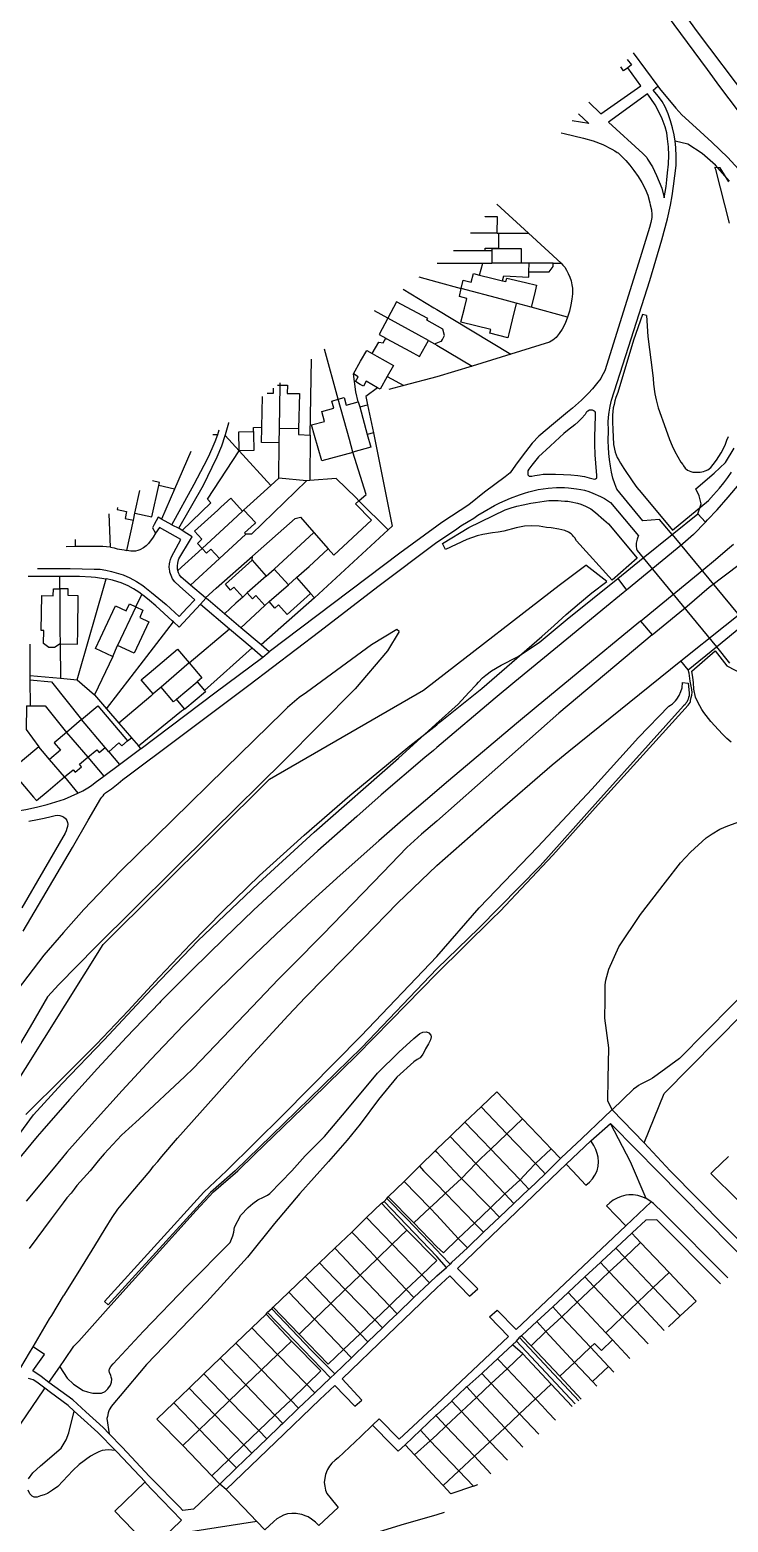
# Model space of a CAD drawing. Header units: millimetres. Extents: x 111502 to 977541, y 8702 to 1044108.
# Drawn here: x 972627.9 to 972782.9, y 471880.6 to 472211.9 of the extents above; entities that cross this region are included whole.
import ezdxf

# ---------------------------------------------------------------- set-up
doc = ezdxf.new("R2010")
doc.units = ezdxf.units.MM
doc.header["$LTSCALE"] = 0.25
doc.layers.add('X HVSS Site Background', color=8, linetype='Continuous')

# ---------------------------------------------------------------- blocks, each defined once
blk = doc.blocks.new('OS MAP')
at = {"layer": 'X HVSS Site Background'}
for points in [[(486569.05, 236738.05), (486557.85, 236752.9), (486553.42, 236759.02)], [(486551.15, 236756.51), (486560.05, 236744.55), (486562.75, 236740.75), (486566.9, 236735.3)], [(486542.3, 236746.72), (486543.19, 236745.53)], [(486543.63, 236748.19), (486549.05, 236740.8)], [(486533.75, 236737.25), (486536.45, 236734.7), (486545.3, 236740.9), (486542.39, 236744.92)], [(486542.39, 236744.92), (486541.48, 236744.24), (486540.84, 236745.1)], [(486543.19, 236745.53), (486542.39, 236744.92)], [(486552.95, 236728.6), (486552.7, 236730.05), (486552.35, 236731.6), (486551.85, 236733.1), (486551.35, 236734.7), (486550.7, 236736.25), (486550, 236737.4), (486549.2, 236738.5), (486548.05, 236739.95), (486549.05, 236740.8)], [(486549.05, 236740.8), (486549.45, 236740.3), (486553.03, 236735.95), (486554.37, 236734.45), (486556.76, 236732.32), (486561.02, 236728.37), (486564.62, 236725.01), (486566.94, 236722.41), (486569.01, 236719.67), (486571.38, 236714.58), (486573.04, 236710.62), (486573.85, 236707.25), (486575.21, 236702.14), (486575.74, 236696.66), (486576.17, 236683.64)], [(486546.8, 236739.15), (486538.1, 236732.85), (486545.75, 236725.9), (486546.35, 236725.3), (486546.6, 236725), (486546.8, 236724.65), (486547.85, 236722.9), (486548.8, 236721), (486549.4, 236719.6), (486549.95, 236718.15), (486550.45, 236716.05), (486550.95, 236718.55), (486551.1, 236720), (486551.25, 236721.55), (486551.45, 236723.5), (486551.5, 236725.5), (486551.45, 236727.35), (486551.25, 236729.15), (486551.05, 236730.5), (486550.7, 236731.8), (486550.05, 236733.55), (486549.25, 236735.25), (486548.45, 236736.7), (486547.5, 236738.1), (486546.8, 236739.15)], [(486531.43, 236734.69), (486533.75, 236732.5), (486530.05, 236733.16)], [(486527.59, 236730.44), (486528.25, 236730.3), (486530.4, 236729.8), (486532.6, 236729.3), (486534.75, 236728.65), (486536.85, 236727.85), (486538.85, 236726.85), (486539.5, 236726.5), (486540.05, 236726.1), (486540.25, 236726), (486541.1, 236725.2), (486541.95, 236724.3), (486542.85, 236723.25), (486543.75, 236722.1), (486544.7, 236720.8), (486545.55, 236719.45), (486546.25, 236718.05), (486546.85, 236716.6), (486547.3, 236714.95), (486547.4, 236714.5), (486547.65, 236713.4), (486547.7, 236712.3), (486547.7, 236711.65), (486547.55, 236710.55), (486547.25, 236709.45), (486545.15, 236702.7), (486537.3, 236677.65), (486536.6, 236676.25), (486536.4, 236675.95), (486535.45, 236674.7), (486534.6, 236673.65), (486533.7, 236672.65), (486532.1, 236671.1), (486530.1, 236669.3), (486529.05, 236668.45), (486525.9, 236665.85), (486522.65, 236663.1), (486521.2, 236661.55), (486518.95, 236658.7), (486517.45, 236656.65), (486516.3, 236655), (486515.2, 236654.1), (486510.6, 236650.65), (486507.1, 236647.9), (486501.35, 236644.1), (486500.85, 236643.7), (486500.3, 236643.35), (486500, 236643.15), (486491.8, 236637.1), (486469.75, 236620.45), (486462.85, 236615.2)], [(486552.25, 236641.25), (486550.25, 236643.65), (486549.45, 236644.6), (486545.75, 236644.3), (486539.95, 236651.35), (486539.5, 236652.5), (486539.1, 236653.8), (486538.8, 236655.1), (486538.55, 236656.45), (486538.35, 236657.95), (486538.2, 236659.3), (486538.1, 236660.65), (486538.05, 236662), (486538.1, 236664.45), (486538.05, 236666.2), (486538.15, 236667.35), (486538.25, 236668.45), (486538.5, 236669.8), (486538.8, 236671.1), (486542.55, 236682.9), (486547.3, 236697.7), (486549.95, 236706.7), (486551.2, 236711.4), (486551.9, 236714.4), (486552.25, 236716.5), (486552.55, 236718.65), (486552.85, 236720.9), (486553.1, 236723.2), (486553.15, 236725.2), (486553.05, 236727.2), (486552.95, 236728.6)], [(486557.95, 236645.9), (486558.65, 236648.06), (486558.44, 236648.95), (486558.22, 236649.85), (486557.47, 236651.42), (486561.59, 236654.9), (486564.06, 236657.29), (486566.02, 236660.46)], [(486564.99, 236719.72), (486561.87, 236723.31), (486558.93, 236725.9), (486555.71, 236727.93), (486552.95, 236728.6)], [(486546.55, 236689.9), (486545.65, 236690.1), (486543.65, 236684.45), (486540.2, 236672.8), (486539.75, 236671.7), (486539.55, 236670.95), (486539.35, 236670.15), (486539.15, 236669.4), (486539.05, 236668.6), (486539, 236667.8), (486539, 236666.2), (486539.1, 236664.6), (486539.25, 236661.25), (486539.6, 236659.55), (486540.05, 236658.4), (486540.4, 236657.75), (486540.75, 236657.15), (486541.15, 236656.55), (486541.5, 236655.95), (486543.5, 236652.95), (486544.4, 236651.75), (486545.35, 236650.6), (486552.35, 236642.25), (486560.3, 236648.85), (486561.45, 236650.05), (486562.75, 236651.6), (486563.7, 236652.75), (486564.6, 236653.95), (486565.45, 236655.15)], [(486564.8, 236719.55), (486563.85, 236721.15), (486562.9, 236722.7), (486561.75, 236722.8)], [(486546.55, 236689.9), (486546.85, 236685.25), (486547.85, 236677.2), (486548, 236675.9), (486548.1, 236674.65), (486548.4, 236672.5), (486548.7, 236671.15), (486549.15, 236669.4), (486550.85, 236664.7), (486551.65, 236662.4), (486552.25, 236660.95), (486552.85, 236659.7), (486553.5, 236658.5), (486554.2, 236657.35), (486554.6, 236656.8), (486554.75, 236656.5), (486555.15, 236656), (486555.65, 236655.6), (486556, 236655.4), (486556.4, 236655.25), (486556.85, 236655.15), (486557.65, 236655.1), (486558.45, 236655.1), (486558.85, 236655.2), (486559.2, 236655.25), (486559.6, 236655.4), (486560.15, 236655.65), (486560.8, 236656.15), (486561.35, 236656.8), (486562.05, 236657.8), (486562.6, 236658.6), (486563.1, 236659.4), (486563.55, 236660.2), (486564.05, 236661.3), (486564.4, 236662.2), (486564.75, 236663.05)], [(486565, 236710.4), (486561.95, 236722.35), (486561.75, 236722.8)], [(486513.33, 236714.66), (486520.35, 236708.2)], [(486513.41, 236708.17), (486513.41, 236708.2), (486513.46, 236711.78), (486510.79, 236711.81), (486510.79, 236711.85)], [(486513.41, 236708.17), (486510.75, 236708.17), (486507.48, 236708.18)], [(486510.75, 236704.35), (486510.75, 236704.86), (486513.76, 236704.86), (486513.76, 236708.17)], [(486513.41, 236708.17), (486513.76, 236708.17)], [(486513.76, 236708.17), (486520.35, 236708.2)], [(486520.35, 236708.2), (486527.6, 236701.55)], [(486503.74, 236704.35), (486510.75, 236704.35)], [(486510.75, 236704.35), (486512.2, 236704.3)], [(486518.79, 236701.55), (486518.79, 236704.68), (486512.2, 236704.68), (486512.2, 236704.3)], [(486512.2, 236704.3), (486512.2, 236701.55)], [(486500.09, 236701.55), (486510.23, 236701.55)], [(486509.53, 236698.86), (486510.23, 236701.55)], [(486510.23, 236701.55), (486512.2, 236701.55)], [(486518.79, 236701.55), (486512.2, 236701.55)], [(486520.51, 236701.55), (486518.79, 236701.55)], [(486520.46, 236699.61), (486520.51, 236701.55)], [(486520.46, 236699.61), (486524.98, 236699.61), (486525.82, 236700.77), (486525.82, 236701.54)], [(486525.82, 236701.54), (486524.98, 236701.54), (486520.51, 236701.55)], [(486525.82, 236701.54), (486527.6, 236701.55)], [(486527.6, 236701.55), (486528, 236701.1), (486528.4, 236700.6), (486528.8, 236700), (486529.2, 236699.2), (486529.55, 236698.45), (486529.8, 236697.6), (486530, 236696.75), (486530.1, 236696), (486530.15, 236695.25), (486530.1, 236694.75), (486529.95, 236693.5), (486529.75, 236692.3), (486529.45, 236690.9), (486529.05, 236689.5)], [(486496.07, 236698.48), (486500, 236697.4), (486505.45, 236695.9)], [(486505.45, 236695.9), (486505.9, 236697.75), (486507.65, 236697.3), (486508.15, 236699.2), (486509.53, 236698.86)], [(486509.53, 236698.86), (486512.25, 236698.2), (486514.61, 236697.63)], [(486514.61, 236697.63), (486514.88, 236698.69), (486520.43, 236698.45), (486520.46, 236699.61)], [(486514.61, 236697.63), (486515.35, 236697.45), (486515.54, 236698.22), (486519.73, 236697.2), (486522.15, 236696.61), (486521.67, 236694.64), (486520.96, 236691.73)], [(486492.53, 236695.77), (486499.36, 236691.64)], [(486517.64, 236692.65), (486517.62, 236692.57), (486516.74, 236688.95), (486515.98, 236685.86), (486515.76, 236684.98), (486511.82, 236685.95), (486512.04, 236686.83), (486505.39, 236688.46), (486506.15, 236691.55), (486506.7, 236693.7), (486505.05, 236694.15), (486505.45, 236695.9)], [(486517.64, 236692.65), (486514.37, 236693.52), (486505.45, 236695.9)], [(486489.15, 236689.3), (486486.19, 236690.92)], [(486499.49, 236683.63), (486499.53, 236683.64), (486499.91, 236683.78), (486501.01, 236684.18), (486501.05, 236684.19), (486501.25, 236684.56), (486501.73, 236685.44), (486501.38, 236686.9), (486497.78, 236688.85), (486498, 236689.25), (486491.1, 236692.95), (486489.15, 236689.3)], [(486499.36, 236691.64), (486500, 236691.25), (486503.55, 236689.1), (486516.45, 236681.3)], [(486520.96, 236691.73), (486517.64, 236692.65)], [(486529.05, 236689.5), (486520.96, 236691.73)], [(486489.15, 236689.3), (486487.2, 236685.7), (486488.68, 236684.89)], [(486498.16, 236684.36), (486496.01, 236685.56), (486489.15, 236689.3)], [(486529.05, 236689.5), (486528.5, 236688.15), (486527.85, 236686.85), (486527.2, 236685.9), (486526.5, 236685), (486525.8, 236684.4), (486525.05, 236683.95), (486516.45, 236681.3)], [(486485.69, 236681.45), (486487.17, 236683.96), (486488.14, 236683.83), (486488.68, 236684.89)], [(486488.68, 236684.89), (486488.95, 236684.75), (486494.05, 236682), (486496.21, 236680.81), (486498.16, 236684.36)], [(486498.16, 236684.36), (486499.49, 236683.63)], [(486478.15, 236671.3), (486475.08, 236682.42)], [(486481.5, 236676.92), (486483.1, 236679.74), (486484.47, 236682.14), (486485.69, 236681.45)], [(486485.69, 236681.45), (486486.69, 236680.88), (486490.39, 236678.78), (486489.03, 236676.39)], [(486499.49, 236683.63), (486500, 236683.35), (486507.85, 236678.65)], [(486516.45, 236681.3), (486507.85, 236678.65)], [(486471.95, 236663.35), (486472.22, 236680.23)], [(486507.85, 236678.65), (486500, 236676.25), (486492.69, 236674.33)], [(486464.64, 236674.42), (486465.3, 236674.4)], [(486465.15, 236664.85), (486465.3, 236674.4)], [(486465.3, 236674.4), (486465.3, 236674.93)], [(486465.3, 236674.4), (486466.9, 236674.4), (486466.85, 236672.6), (486469.55, 236672.55), (486469.35, 236664.75)], [(486482.6, 236670.7), (486482.05, 236672.95), (486482.05, 236672.96), (486481.5, 236676.92)], [(486486.85, 236673.88), (486484.34, 236675.3), (486483.73, 236674.22), (486483.03, 236674.62), (486481.95, 236675.23), (486482.56, 236676.32), (486481.5, 236676.92)], [(486486.85, 236673.88), (486484.3, 236671.9), (486484.67, 236670.08)], [(486489.03, 236676.39), (486487.42, 236673.56), (486486.85, 236673.88)], [(486489.03, 236676.39), (486492.69, 236674.33)], [(486492.69, 236674.33), (486489.38, 236673.46)], [(486461.2, 236665.11), (486461.38, 236671.93)], [(486462.36, 236672.68), (486463.75, 236672.65), (486463.78, 236673.77)], [(486481.4, 236659.53), (486481.36, 236659.52), (486474.48, 236657.6), (486472.88, 236663.29), (486472.24, 236665.6), (486475.1, 236666.4), (486474.5, 236668.6), (486477.2, 236669.35), (486476.75, 236670.9), (486478.15, 236671.3)], [(486478.15, 236671.3), (486479.45, 236671.7), (486479.9, 236670), (486482.6, 236670.7)], [(486481.4, 236659.53), (486480.62, 236662.36), (486478.15, 236671.3)], [(486482.6, 236670.7), (486482.91, 236669.59)], [(486482.91, 236669.59), (486484.67, 236670.08)], [(486482.91, 236669.59), (486484.6, 236663.45)], [(486484.67, 236670.08), (486485.94, 236663.82)], [(486535, 236653.6), (486535.25, 236653.65), (486535.45, 236653.75), (486535.55, 236653.85), (486535.55, 236654.4), (486535.3, 236657.15), (486535.15, 236659), (486535.1, 236661.3), (486535.1, 236663.2), (486535.15, 236665.05), (486535.2, 236667.9), (486535.25, 236668.15), (486535.25, 236668.3), (486535.15, 236668.5), (486534.95, 236668.7), (486534.85, 236668.75), (486534.55, 236668.85), (486534.25, 236668.9), (486534.05, 236668.9), (486533.9, 236668.85), (486533.5, 236668.65), (486533.35, 236668.55), (486533.2, 236668.4), (486533.1, 236668.25), (486532.95, 236667.95), (486532.15, 236667.05), (486531.4, 236666.3), (486530.65, 236665.6), (486529.05, 236664.35), (486528.2, 236663.7), (486526.25, 236661.95), (486525.15, 236660.9), (486522.6, 236658.5), (486521.1, 236656.7), (486520.45, 236655.75), (486520.25, 236655.4), (486520.2, 236655.2), (486520.2, 236654.75), (486520.25, 236654.55), (486520.35, 236654.4), (486520.5, 236654.25), (486520.7, 236654.2), (486520.95, 236654.2), (486521.1, 236654.25), (486521.75, 236654.4), (486522.8, 236654.55), (486523.65, 236654.65), (486524.55, 236654.7), (486526.35, 236654.7), (486528.15, 236654.6), (486529.75, 236654.55), (486531.3, 236654.4), (486532.8, 236654.15), (486533.85, 236653.85), (486535, 236653.6)], [(486559.65, 236644.05), (486560.1, 236644.5), (486562.2, 236646.75), (486564.7, 236649.55), (486567.1, 236652.45), (486568.45, 236654.15), (486569.7, 236655.75), (486570.85, 236657.45), (486571.9, 236659.2), (486571.95, 236659.3), (486573.05, 236662.1), (486573.9, 236665), (486574.1, 236665.7), (486574.85, 236668.65)], [(486451.4, 236663.5), (486451.74, 236664.55)], [(486453.06, 236663.23), (486453.15, 236663.5), (486453.85, 236666.05), (486453.87, 236666.18)], [(486456.15, 236659.85), (486456.08, 236664.08), (486459.34, 236664.14)], [(486459.34, 236664.14), (486459.35, 236663.65), (486459.42, 236659.91), (486456.15, 236659.85)], [(486459.34, 236664.14), (486459.34, 236665.06), (486461.2, 236665.11)], [(486465.07, 236661.61), (486461.12, 236661.7), (486461.2, 236664.95), (486461.2, 236665.11)], [(486465.07, 236661.61), (486465.15, 236664.85)], [(486469.35, 236664.75), (486465.15, 236664.85)], [(486469.35, 236664.75), (486469.3, 236663.5), (486471.95, 236663.35)], [(486441.2, 236643.45), (486446.2, 236652.45), (486448.4, 236656.7), (486449.35, 236658.55), (486450.2, 236660.4), (486450.85, 236661.9), (486451.4, 236663.5)], [(486442.75, 236642.65), (486448.25, 236652.25), (486449.2, 236654.2), (486450.15, 236656.2), (486451.25, 236658.55), (486452.3, 236661), (486453.06, 236663.23)], [(486450.35, 236663.49), (486451.4, 236663.5)], [(486453.06, 236663.23), (486456.15, 236659.85)], [(486465, 236653.8), (486465.07, 236661.61)], [(486471.95, 236663.35), (486471.85, 236653.25)], [(486484.6, 236663.45), (486485.37, 236660.64), (486481.4, 236659.53)], [(486485.94, 236663.82), (486484.6, 236663.45)], [(486485.94, 236663.82), (486490.15, 236643.15), (486489.25, 236642.3)], [(486445.43, 236659.73), (486441.8, 236651.35)], [(486449.87, 236648.33), (486449.15, 236649.1), (486456.15, 236659.85)], [(486456.15, 236659.85), (486463.2, 236652.15)], [(486482.72, 236648.79), (486484.31, 236650.17), (486481.4, 236659.53)], [(486408.25, 236553.2), (486419.15, 236571.8), (486422.65, 236577.85), (486425.5, 236582.65), (486425.7, 236582.95), (486425.95, 236583.25), (486426.2, 236583.6), (486426.5, 236583.9), (486427.8, 236584.8), (486429.3, 236586), (486430.35, 236586.85), (486431.45, 236587.7), (486442.05, 236595.6), (486458.3, 236607.85), (486474.05, 236619.85), (486486.95, 236629.7), (486500, 236639.55), (486504.15, 236642.35), (486505.35, 236643.2), (486506.95, 236644.2), (486508.25, 236644.9), (486509.15, 236645.55), (486510.5, 236646.35), (486512.85, 236647.7), (486514, 236648.3), (486515.2, 236648.85), (486516.4, 236649.35), (486518.4, 236650.1), (486519.45, 236650.45), (486520.45, 236650.75), (486522.55, 236651.25), (486523.6, 236651.4), (486524.7, 236651.55), (486526.55, 236651.7), (486528.35, 236651.7), (486529.25, 236651.65), (486531.05, 236651.45), (486531.95, 236651.3), (486532.8, 236651.1), (486533.75, 236650.8), (486534.65, 236650.45), (486536.35, 236649.7), (486537.2, 236649.25), (486538.55, 236648.4), (486544.8, 236641), (486544.6, 236640.65), (486544.45, 236640.25), (486544.3, 236639.65), (486544.25, 236639.35), (486544.25, 236638.7), (486544.35, 236638.1), (486544.5, 236637.75), (486545.85, 236636.1)], [(486433.05, 236646.05), (486436.8, 236645.2), (486438.35, 236652.15)], [(486433.05, 236646.05), (486434.1, 236651.05)], [(486438.35, 236652.15), (486438.5, 236652.85), (486436.91, 236653.2)], [(486441.8, 236651.35), (486438.35, 236652.15)], [(486441.8, 236651.35), (486438.92, 236644.71)], [(486463.2, 236652.15), (486457.86, 236647.32), (486457.19, 236646.72)], [(486471.1, 236653.2), (486458.9, 236641.35), (486457.65, 236641.35)], [(486465, 236653.8), (486463.2, 236652.15)], [(486471.1, 236653.2), (486465, 236653.8)], [(486471.85, 236653.25), (486471.1, 236653.2)], [(486482.72, 236648.79), (486482.1, 236649.4), (486477.7, 236653.7), (486471.85, 236653.25)], [(486429.2, 236647.3), (486429.1, 236646.85), (486431.2, 236646.35), (486430.85, 236644.85), (486432.7, 236644.45)], [(486443.51, 236642.17), (486449.87, 236648.33)], [(486447.95, 236638.2), (486446.9, 236639.3), (486447.9, 236640.25), (486446.25, 236642), (486451.4, 236646.7), (486452.1, 236647.35), (486454.29, 236649.36), (486456.91, 236646.49), (486456.92, 236646.48), (486456.93, 236646.47)], [(486475.95, 236638.1), (486477.2, 236636.7), (486485.5, 236644.45), (486481.95, 236648.08), (486482.72, 236648.79)], [(486489.25, 236642.3), (486482.72, 236648.79)], [(486501.95, 236637.95), (486501.3, 236639.3), (486507.15, 236642.8), (486515.2, 236646.75), (486516.5, 236647.2), (486517.8, 236647.55), (486519.15, 236647.9), (486520.9, 236648.25), (486521.9, 236648.4), (486522.85, 236648.55), (486523.85, 236648.7), (486524.85, 236648.8), (486526.95, 236648.8), (486527.65, 236648.75), (486528.4, 236648.7), (486529.1, 236648.65), (486529.85, 236648.55), (486531.25, 236648.25), (486531.95, 236648.05), (486533.05, 236647.6), (486534.2, 236646.95), (486535.25, 236646.15), (486537.1, 236644.55), (486538.1, 236643.65), (486544.45, 236636.05), (486538.95, 236631.15)], [(486427.64, 236638.5), (486427.33, 236645.87)], [(486431.24, 236637.75), (486432.7, 236644.45)], [(486432.7, 236644.45), (486433.05, 236646.05)], [(486438.92, 236644.71), (486438.2, 236645.1), (486437.33, 236643.51), (486436.91, 236642.73), (486437.6, 236641.55)], [(486441.2, 236643.45), (486438.92, 236644.71)], [(486454.75, 236644.45), (486447.95, 236638.2)], [(486456.93, 236646.47), (486456.9, 236646.45), (486454.75, 236644.45)], [(486456.93, 236646.47), (486457.19, 236646.72)], [(486457.19, 236646.72), (486457.19, 236646.71), (486459.8, 236643.93), (486459.54, 236643.68), (486457.37, 236641.65), (486457.65, 236641.35)], [(486459.1, 236636.45), (486468.6, 236644.85), (486469.8, 236645.15), (486472.75, 236641.75)], [(486559.65, 236644.05), (486556.95, 236641.3), (486554.6, 236639.2), (486542.15, 236628.95)], [(486552.25, 236641.25), (486557.95, 236645.9)], [(486557.95, 236645.9), (486559.65, 236644.05)], [(486411.44, 236633.71), (486418.7, 236633.75), (486424, 236633.6), (486425.35, 236633.55), (486426.6, 236633.35), (486427.8, 236633.1), (486428.9, 236632.8), (486430.4, 236632.3), (486431.9, 236631.65), (486433.4, 236630.85), (486434.8, 236629.95), (486435.2, 236629.6), (486436.7, 236628.4), (486439.95, 236625.75), (486442.85, 236623.1), (486444.65, 236625), (486446.35, 236626.75), (486442.95, 236629.8), (486441.9, 236630.8), (486441.4, 236631.45), (486441.05, 236632.2), (486440.8, 236632.9), (486440.75, 236633.15), (486440.65, 236634), (486440.7, 236634.8), (486440.75, 236635.1), (486440.95, 236635.75), (486441.15, 236636.35), (486443.25, 236640.15), (486438.5, 236642.85), (486437.6, 236641.55)], [(486437.6, 236641.55), (486437.05, 236640.65), (486436.05, 236639.25), (486435.55, 236638.75), (486434.95, 236638.35), (486434.15, 236637.85), (486433.65, 236637.7), (486433.15, 236637.6), (486432.6, 236637.55), (486432.15, 236637.6), (486431.24, 236637.75)], [(486441.2, 236643.45), (486442.75, 236642.65)], [(486443.51, 236642.17), (486442.75, 236642.65)], [(486445.35, 236640.16), (486445.7, 236640.75), (486444.55, 236641.5), (486443.51, 236642.17)], [(486457.65, 236641.35), (486451.8, 236635.95)], [(486472.75, 236641.75), (486463.95, 236633.6)], [(486472.75, 236641.75), (486475.95, 236638.1)], [(486489.25, 236642.3), (486472.9, 236627.25)], [(486538.95, 236631.15), (486531.05, 236639.85), (486530.65, 236640.55), (486530.35, 236640.85), (486530.1, 236641.15), (486529.8, 236641.45), (486529.25, 236641.8), (486528.45, 236642.15), (486527.1, 236642.45), (486525.4, 236642.75), (486524.4, 236642.85), (486523.55, 236643), (486522.7, 236643.1), (486521, 236643.2), (486519.45, 236643.1), (486517.6, 236642.75), (486514.9, 236642), (486513.65, 236641.8), (486512.4, 236641.65), (486510.2, 236641.25), (486509, 236640.95), (486506.7, 236640.2), (486501.95, 236637.95)], [(486545.85, 236636.1), (486552.25, 236641.25)], [(486552.25, 236641.25), (486568.5, 236621.6)], [(486419.85, 236638.6), (486417.79, 236638.57)], [(486419.85, 236638.6), (486419.85, 236640.15)], [(486427.64, 236638.5), (486426.75, 236638.55), (486425.9, 236638.65), (486423.15, 236638.65), (486420, 236638.6), (486419.85, 236638.6)], [(486427.64, 236638.5), (486427.65, 236638.5), (486428.4, 236638.35), (486429.1, 236638.1), (486430.65, 236637.85), (486431.24, 236637.75)], [(486442.58, 236633.26), (486442.5, 236633.55), (486442.45, 236634.3), (486442.55, 236634.95), (486442.7, 236635.65), (486442.8, 236635.85), (486445.35, 236640.16)], [(486447.95, 236638.2), (486442.58, 236633.26)], [(486451.8, 236635.95), (486449.9, 236638), (486448.95, 236637.1), (486447.95, 236638.2)], [(486468.9, 236631.7), (486471.67, 236634.21), (486475.95, 236638.1)], [(486545.25, 236622.05), (486546, 236622.7), (486559.25, 236633.55), (486561.45, 236635.35), (486565, 236638.4), (486565.85, 236639.15)], [(486491.7, 236619.75), (486491.15, 236620.2), (486485.55, 236616.8), (486471.1, 236606.2), (486469.5, 236605.05), (486468.45, 236604.2), (486466.9, 236602.85), (486465.95, 236601.9), (486453.05, 236589.35), (486429.8, 236566.55), (486421.7, 236558), (486417.15, 236552.9), (486412.8, 236547.9), (486396.15, 236526.15)], [(486408.85, 236512.5), (486417.35, 236520.9), (486424.5, 236528.15), (486431.5, 236535.55), (486438.45, 236543), (486445.45, 236550.4), (486452.55, 236557.65), (486460.7, 236565.55), (486470.6, 236574.55), (486480.75, 236583.3), (486494.05, 236594.35), (486500, 236599.05), (486500.8, 236599.7), (486510, 236607.1), (486523.35, 236618.65), (486526.05, 236621.05), (486528.7, 236623.5), (486531.65, 236626.05), (486534.45, 236628.3), (486537.75, 236630.85), (486533.1, 236634.5)], [(486491.7, 236619.75), (486489.05, 236615.45), (486481.9, 236607), (486466.05, 236591.05), (486450.2, 236575.3), (486424.35, 236549.7), (486416.15, 236541.35), (486413.65, 236538.65), (486409.8, 236532), (486407.4, 236527.95)], [(486404.55, 236515.95), (486425.95, 236550.25), (486462.9, 236586.95), (486497.05, 236606.75), (486500, 236609), (486527.15, 236630), (486533.1, 236634.5)], [(486451.8, 236635.95), (486445.39, 236630.03)], [(486451.07, 236629.34), (486459.1, 236636.45)], [(486456.95, 236627.4), (486455, 236629.6), (486454.25, 236628.95), (486453.15, 236630.25), (486459.05, 236635.55)], [(486459.05, 236635.55), (486459.1, 236636.45)], [(486459.05, 236635.55), (486462.15, 236632)], [(486540.2, 236631.5), (486545.85, 236636.1)], [(486545.85, 236636.1), (486562.05, 236616.35)], [(486547.8, 236619), (486548.65, 236619.7), (486555.55, 236625.35), (486560.45, 236629.55), (486567.4, 236634.85), (486568.45, 236635.65)], [(486405.29, 236505.26), (486410.55, 236512.42), (486416.85, 236519.33), (486426.23, 236529.1), (486435.5, 236539.05), (486447.02, 236551.03), (486460.42, 236563.89), (486472.78, 236575.15), (486491.5, 236591.64), (486499.78, 236599.18), (486504.79, 236603.58), (486507.15, 236606.21), (486508.82, 236607.99), (486509.27, 236608.49), (486510.17, 236609.42), (486510.92, 236610.08), (486512.18, 236611.03), (486514.34, 236612.29), (486517.93, 236614.09), (486522.7, 236617.27), (486528.95, 236622.46), (486540.2, 236631.5)], [(486409.34, 236632), (486409.65, 236632), (486416.4, 236632)], [(486416.4, 236629.25), (486416.4, 236632)], [(486416.4, 236632), (486420.75, 236632), (486423.3, 236631.9), (486424.25, 236631.8), (486425.2, 236631.65), (486426.65, 236631.45)], [(486423.91, 236621.89), (486426.65, 236631.45)], [(486434.56, 236627.98), (486433.9, 236628.45), (486432.7, 236629.2), (486431.55, 236629.9), (486429.95, 236630.55), (486428.25, 236631.1), (486428.05, 236631.15), (486426.65, 236631.45)], [(486445.39, 236630.03), (486445.3, 236630.1), (486443.3, 236631.8), (486442.9, 236632.3), (486442.7, 236632.8), (486442.58, 236633.26)], [(486462.15, 236632), (486457.95, 236628.3)], [(486462.15, 236632), (486463.95, 236633.6)], [(486463.95, 236633.6), (486467.1, 236630.1)], [(486467.1, 236630.1), (486468.9, 236631.7)], [(486468.9, 236631.7), (486472, 236628.15)], [(486540.2, 236631.5), (486542.15, 236628.95)], [(486542.15, 236628.95), (486541.35, 236628.3), (486536.9, 236624.65), (486529.7, 236618.7), (486517.35, 236608.6), (486513, 236604.95), (486500, 236593.95), (486499.3, 236593.35), (486497.35, 236591.75), (486487.7, 236583.45), (486482.25, 236578.7), (486473.65, 236571.05), (486467.3, 236565.25), (486459.35, 236557.85), (486452.8, 236551.55), (486445.75, 236544.65), (486438.8, 236537.65), (486438.5, 236537.3), (486431.2, 236529.65), (486424.75, 236522.7), (486418.5, 236515.8), (486412.4, 236508.8), (486411.35, 236507.6), (486405.05, 236500)], [(486416.43, 236616.99), (486416.43, 236616.99), (486415.17, 236616.19), (486413.93, 236616.21), (486412.76, 236617.04), (486412.8, 236619.99), (486412.25, 236620), (486412.35, 236627.7), (486414.9, 236627.65), (486414.95, 236629.25), (486416.4, 236629.25)], [(486416.4, 236629.25), (486416.4, 236619.95), (486416.4, 236619.94), (486416.43, 236616.99)], [(486416.43, 236616.99), (486420.31, 236616.94), (486420.35, 236619.9), (486420.45, 236627.65), (486418.2, 236627.7), (486418.25, 236629.25), (486416.4, 236629.25)], [(486433.25, 236625.2), (486434.56, 236627.98)], [(486441.56, 236621.86), (486441.3, 236622.1), (486437.65, 236625.45), (486436.3, 236626.6), (486435.1, 236627.6), (486434.56, 236627.98)], [(486448.69, 236627.24), (486445.39, 236630.03)], [(486448.69, 236627.24), (486451.07, 236629.34)], [(486456.95, 236627.4), (486455.45, 236626.01)], [(486457.95, 236628.3), (486456.95, 236627.4)], [(486461.85, 236625.5), (486459.85, 236627.7), (486459.15, 236627), (486457.95, 236628.3)], [(486462.85, 236626.4), (486467.1, 236630.1)], [(486472, 236628.15), (486466.8, 236623.5), (486464.9, 236625.65), (486464.1, 236624.95), (486462.85, 236626.4)], [(486472.9, 236627.25), (486472, 236628.15)], [(486554.15, 236613.25), (486573.85, 236628.9)], [(486428.1, 236614.2), (486428.08, 236614.21), (486424.3, 236615.95), (486425.4, 236618.35), (486426.43, 236620.57), (486428.7, 236625.45), (486431.1, 236624.3), (486431.8, 236625.9), (486433.25, 236625.2)], [(486433.25, 236625.2), (486429.2, 236616.6)], [(486433.25, 236625.2), (486434.8, 236624.45), (486434.1, 236622.85), (486436.15, 236621.9), (486432.9, 236614.9), (486429.2, 236616.6)], [(486447.6, 236625.8), (486442.85, 236620.7), (486441.56, 236621.86)], [(486447.6, 236625.8), (486448.8, 236627.15)], [(486447.6, 236625.8), (486454, 236620.37)], [(486448.8, 236627.15), (486448.69, 236627.24)], [(486452.9, 236623.65), (486449.3, 236626.75), (486448.8, 236627.15)], [(486455.45, 236626.01), (486452.9, 236623.65)], [(486461.85, 236625.5), (486456.55, 236620.55)], [(486472.9, 236627.25), (486461.05, 236616.75)], [(486462.85, 236626.4), (486461.85, 236625.5)], [(486545.25, 236622.05), (486541.55, 236619), (486534.35, 236613.1), (486522.05, 236602.95), (486517.7, 236599.35), (486504, 236587.8), (486502.15, 236586.2), (486500, 236584.35), (486492.5, 236577.95), (486487.15, 236573.25), (486478.6, 236565.65), (486472.3, 236559.95), (486464.4, 236552.55), (486457.95, 236546.4), (486450.95, 236539.5), (486444.05, 236532.55), (486443.8, 236532.3), (486436.55, 236524.7), (486430.2, 236517.85), (486424.05, 236511), (486417.95, 236504.1), (486416.95, 236502.95), (486414.55, 236500), (486408.9, 236493.25)], [(486420.2, 236609), (486423.09, 236619.05), (486423.91, 236621.89)], [(486434.9, 236613.2), (486441.56, 236621.86)], [(486456.55, 236620.55), (486452.9, 236623.65)], [(486545.25, 236622.05), (486547.8, 236619)], [(486562.05, 236616.35), (486566.25, 236619.75), (486568.5, 236621.6)], [(486547.8, 236619), (486527.1, 236601.6), (486500, 236577.6), (486496.65, 236574.75), (486493.4, 236571.75), (486488.05, 236566.25), (486474.7, 236552.45), (486468.1, 236545.75), (486464.9, 236542.55), (486459.05, 236536.4), (486445.95, 236522.7), (486444.1, 236520.9), (486433.95, 236511.45), (486431.65, 236509.4), (486430.05, 236507.9), (486426.2, 236503.75), (486424.85, 236502.2), (486423.1, 236500), (486420.15, 236496.75), (486419.55, 236495.9), (486418.85, 236495.05), (486417.95, 236494), (486417.1, 236492.9), (486414.45, 236489.35), (486409.6, 236482.75)], [(486445.1, 236612.75), (486454, 236620.37)], [(486454, 236620.37), (486459.04, 236616.09)], [(486461.05, 236616.75), (486456.55, 236620.55)], [(486409.7, 236616.95), (486409.75, 236609.95)], [(486416.43, 236616.99), (486416.5, 236609.35)], [(486428.1, 236614.2), (486424.1, 236605.7)], [(486428.1, 236614.2), (486429.2, 236616.6)], [(486437.09, 236605.9), (486434.44, 236609), (486436.2, 236610.5), (486437.15, 236611.3), (486442.5, 236615.8), (486445.1, 236612.75)], [(486459.04, 236616.09), (486448.49, 236606.61)], [(486459.04, 236616.09), (486461.45, 236614.05)], [(486462.85, 236615.2), (486461.05, 236616.75)], [(486461.45, 236614.05), (486462.85, 236615.2)], [(486555.8, 236611.25), (486562.05, 236616.35)], [(486556.6, 236610.95), (486561.8, 236615.45), (486564.4, 236612.15), (486567.95, 236610.3)], [(486562.05, 236616.35), (486565, 236612.7)], [(486410.44, 236460.94), (486414.1, 236467.1), (486414.6, 236467.9), (486417.2, 236472.25), (486417.3, 236472.4), (486420.45, 236477.35), (486424.15, 236483.35), (486426.45, 236487.1), (486427.95, 236489.65), (486429.25, 236491.45), (486432.6, 236495.45), (486436.4, 236500), (486437.15, 236501), (486438.1, 236502.05), (486439, 236503.15), (486442.45, 236507.25), (486458.5, 236525.25), (486467.05, 236534.5), (486470.9, 236538.55), (486483.7, 236551.6), (486491.3, 236559.4), (486500, 236567.8), (486513, 236579.2), (486525.65, 236590.1), (486529.35, 236593.2), (486554.15, 236613.25)], [(486416.34, 236456.49), (486417.45, 236458.1), (486419.5, 236461.05), (486420.6, 236462.2), (486427.7, 236470.2), (486446.65, 236491.15), (486450.5, 236495.35), (486455.9, 236500), (486459.6, 236503.6), (486472.4, 236516), (486482.3, 236525.7), (486489.85, 236533.35), (486500, 236543.8), (486512.2, 236555.85), (486514.05, 236557.65), (486525.8, 236570.1), (486535.85, 236581.3), (486555.8, 236603.4), (486556.05, 236603.7), (486556.25, 236604), (486556.3, 236604.2), (486556.35, 236604.45), (486556.5, 236605.05), (486556.6, 236605.6), (486556.65, 236606.2), (486556.6, 236606.85), (486556.25, 236608.7), (486556.05, 236610.5), (486555.8, 236611.25)], [(486426.75, 236602.6), (486434.9, 236613.2)], [(486434.35, 236593.77), (486434.4, 236593.8), (486450.8, 236606.1), (486461.45, 236614.05)], [(486445.1, 236612.75), (486438.85, 236607.4)], [(486445.1, 236612.75), (486447.85, 236609.45), (486446.82, 236608.58)], [(486555.8, 236611.25), (486554.15, 236613.25)], [(486565.35, 236595.15), (486564.4, 236596), (486563.4, 236596.95), (486562.5, 236597.9), (486560.85, 236599.75), (486560.3, 236600.4), (486559.8, 236601.1), (486559.3, 236601.75), (486558.8, 236602.45), (486558.4, 236603.2), (486557.85, 236604.2), (486557.45, 236605.15), (486557.05, 236606.95), (486557, 236608.4), (486556.85, 236609.5), (486556.6, 236610.95)], [(486409.75, 236609.95), (486416.5, 236609.35)], [(486409.75, 236609.95), (486409.75, 236609)], [(486409.75, 236609), (486414.55, 236608.55), (486421.2, 236600.2)], [(486409.75, 236609), (486409.8, 236603.2)], [(486416.5, 236609.35), (486420.2, 236609)], [(486420.2, 236609), (486424.1, 236605.7)], [(486427.1, 236470.25), (486426.25, 236471), (486448.35, 236495.25), (486453.35, 236500), (486465.95, 236512.4), (486483.25, 236530), (486500, 236547.55), (486509.4, 236558.4), (486522.45, 236571.95), (486534.4, 236584.7), (486544.8, 236596.2), (486551.5, 236603.15), (486551.9, 236603.4), (486552.3, 236603.7), (486552.65, 236604), (486553, 236604.35), (486553.3, 236604.75), (486553.8, 236605.5), (486554.2, 236606.4), (486554.45, 236607.2), (486554.55, 236608.4), (486555.8, 236608.25)], [(486555.8, 236608.25), (486556, 236606.15), (486556, 236605.45), (486555.9, 236605.1), (486555.8, 236604.7), (486555.65, 236604.4), (486555.5, 236604.05), (486555.3, 236603.8), (486555.1, 236603.5), (486554.8, 236603.25), (486546.95, 236594.5), (486535.75, 236582.1), (486522.95, 236567.7), (486509.35, 236553.9), (486500, 236544.85), (486483.35, 236527.35), (486466.1, 236510.5), (486455.3, 236500), (486449.8, 236495.2), (486427.1, 236470.25)], [(486442.23, 236604.68), (486446.82, 236608.58)], [(486446.82, 236608.58), (486448.49, 236606.61)], [(486424.1, 236605.7), (486426.75, 236602.6)], [(486437.09, 236605.9), (486436.53, 236605.41), (486429.5, 236599.4)], [(486438.85, 236607.4), (486437.09, 236605.9)], [(486442.23, 236604.68), (486441.6, 236604.15), (486438.85, 236607.4)], [(486444, 236602.59), (486442.23, 236604.68)], [(486448.49, 236606.61), (486448.7, 236606.37), (486444.1, 236602.48), (486444, 236602.59)], [(486409, 236603.2), (486408.9, 236597.95), (486411.68, 236594.15)], [(486409, 236603.2), (486409.8, 236603.2)], [(486409.8, 236603.2), (486413.1, 236603.25), (486417.84, 236597.34)], [(486421.2, 236600.2), (486424.82, 236603.22), (486431.4, 236595.45)], [(486426.75, 236602.6), (486429.5, 236599.4)], [(486433.85, 236594.35), (486443.4, 236602.1), (486444, 236602.59)], [(486421.2, 236600.2), (486417.85, 236597.35), (486417.84, 236597.34)], [(486426.45, 236594), (486421.2, 236600.2)], [(486429.5, 236599.4), (486432.3, 236596.15)], [(486417.84, 236597.34), (486417.83, 236597.33), (486415.1, 236594.99), (486416.49, 236593.37), (486414.1, 236591.35)], [(486417.84, 236597.34), (486419.25, 236595.7), (486422.55, 236591.85)], [(486431.4, 236595.45), (486430.1, 236594.35), (486429.5, 236595), (486427.25, 236593.05)], [(486431.4, 236595.45), (486432.3, 236596.15)], [(486432.3, 236596.15), (486433.85, 236594.35)], [(486434.35, 236593.77), (486433.85, 236594.35)], [(486411.68, 236594.15), (486408.08, 236591.1), (486405.48, 236588.9), (486406.5, 236587.7), (486410.55, 236582.99), (486411.22, 236582.22), (486413.75, 236584.4), (486417.4, 236587.45)], [(486414.1, 236591.35), (486412.56, 236593.14), (486411.68, 236594.15)], [(486417.4, 236587.45), (486414.1, 236591.35)], [(486417.4, 236587.45), (486419.3, 236589.05), (486419.8, 236588.5), (486421.2, 236589.7), (486420.7, 236590.25), (486422.55, 236591.85)], [(486422.55, 236591.85), (486424.55, 236593.5), (486425.1, 236592.85), (486426.45, 236594)], [(486422.55, 236591.85), (486426.15, 236587.65)], [(486427.25, 236593.05), (486426.45, 236594)], [(486427.25, 236593.05), (486429.62, 236590.24)], [(486429.62, 236590.24), (486434.35, 236593.77)], [(486420.4, 236583.85), (486421.5, 236584.4), (486422.55, 236585), (486423.4, 236585.55), (486424.2, 236586.2), (486426.15, 236587.65)], [(486426.15, 236587.65), (486429.62, 236590.24)], [(486417.4, 236587.45), (486420.4, 236583.85)], [(486546, 236506.2), (486550.5, 236517.15), (486579.55, 236546.65)], [(486404.4, 236579.85), (486404.6, 236579.75), (486404.8, 236579.7), (486404.95, 236579.65), (486405.1, 236579.65), (486406.95, 236579.9), (486408.8, 236580.2), (486411.2, 236580.7), (486413.55, 236581.35), (486415.5, 236581.95), (486417.4, 236582.55), (486420.4, 236583.85)], [(486409.5, 236577.6), (486411.4, 236578), (486412.9, 236578.3), (486414.45, 236578.7), (486415.35, 236578.9), (486415.85, 236578.95), (486416.4, 236578.85), (486416.6, 236578.8), (486417.15, 236578.6), (486417.65, 236578.25), (486417.7, 236578.15), (486417.95, 236577.8), (486418.1, 236577.3), (486418.15, 236576.95), (486418.1, 236576.45), (486417.95, 236576), (486417.75, 236575.45), (486417.55, 236574.95), (486407.95, 236558.4)], [(486538.9, 236513.55), (486537.98, 236515.51), (486538.08, 236520.39), (486538.18, 236527.31), (486537.32, 236533.92), (486537.39, 236537.92), (486537.39, 236541.27), (486537.52, 236542.3), (486538.23, 236544.76), (486540.4, 236549.7), (486545.22, 236556.9), (486550.78, 236564.12), (486554.13, 236568.36), (486556.31, 236570.76), (486559.77, 236573.91), (486561.1, 236574.85), (486562.82, 236575.82), (486564.63, 236576.61), (486568.28, 236577.89)], [(486578.6, 236549.97), (486577.25, 236548.6), (486553.9, 236524.9), (486548.9, 236521.3), (486548.4, 236520.9), (486547.9, 236520.55), (486547.4, 236520.25), (486545.3, 236519.2), (486544.8, 236518.9), (486544.3, 236518.55), (486543.95, 236518.35), (486543.65, 236518.1), (486538.9, 236513.55)], [(486416.34, 236456.49), (486418.01, 236453.97), (486419.38, 236452.65), (486421.58, 236451.22), (486422.48, 236450.91), (486423.73, 236450.61), (486424.6, 236450.6), (486425.63, 236450.66), (486426.4, 236450.98), (486427.02, 236451.56), (486427.64, 236452.4), (486427.81, 236453.09), (486427.89, 236453.73), (486427.79, 236454.18), (486427.67, 236454.64), (486427.42, 236455.15), (486427.35, 236455.69), (486427.42, 236456.04), (486427.72, 236456.57), (486428.24, 236457.14), (486434.93, 236464.42), (486444.74, 236474.58), (486454.18, 236484.11), (486454.79, 236485.55), (486455, 236486.35), (486455.13, 236487.49), (486456.51, 236490.16), (486458.15, 236491.87), (486459.19, 236492.77), (486460.33, 236493.53), (486461.55, 236494.15), (486462.46, 236494.55), (486462.97, 236494.99), (486467.84, 236499.97), (486470.81, 236503.33), (486475.09, 236507.6), (486480.28, 236513.76), (486486.88, 236521.69), (486491.6, 236526.33), (486494.96, 236529.38), (486496.28, 236530.49), (486496.94, 236530.77), (486497.72, 236530.84), (486498.28, 236530.61), (486498.7, 236530.1), (486498.75, 236529.71), (486498.63, 236529.06), (486498.17, 236528.22), (486497.54, 236527.06), (486497.32, 236526.56), (486496.93, 236525.93), (486496.3, 236525.11), (486495.7, 236524.72), (486494.93, 236524.16), (486491.14, 236520.76), (486487.06, 236515.86), (486483.02, 236510.37), (486480.16, 236506.8), (486476.01, 236502.06), (486469.64, 236494.99), (486463.97, 236488.26), (486458.03, 236480.84), (486448.99, 236470.91), (486435.59, 236457), (486429.79, 236450.06), (486428.51, 236448.55), (486427.84, 236447.73), (486427.35, 236446.92), (486427.08, 236446.27), (486426.93, 236445.43), (486426.81, 236444.99), (486427.33, 236441.6)], [(486509.85, 236514.2), (486513.35, 236517.55), (486519.05, 236511.55)], [(486506.25, 236510.8), (486509.85, 236514.2)], [(486515.55, 236508.2), (486509.85, 236514.2)], [(486515.55, 236508.2), (486519.05, 236511.55)], [(486519.05, 236511.55), (486524.15, 236506.2), (486525.4, 236504.9)], [(486527.48, 236502.73), (486527.55, 236502.8), (486527.65, 236502.85), (486532.2, 236507.15), (486537.15, 236511.9), (486538.82, 236513.47), (486538.9, 236513.55)], [(486546, 236506.2), (486538.9, 236513.55)], [(486502.95, 236507.6), (486506.25, 236510.8)], [(486506.25, 236510.8), (486510.05, 236506.84), (486512, 236504.8)], [(486512, 236504.8), (486515.55, 236508.2)], [(486521.9, 236501.6), (486515.55, 236508.2)], [(486534.2, 236506.65), (486538.55, 236510.5)], [(486538.55, 236510.5), (486544.4, 236504.55), (486548.95, 236500), (486565.45, 236483.25), (486566.6, 236482.1), (486567.85, 236480.9), (486568.25, 236480.5), (486568.7, 236480.2), (486569.01, 236479.92)], [(486546.5, 236493.85), (486543, 236502), (486538.55, 236510.5)], [(486499.7, 236504.5), (486500, 236504.8), (486502.95, 236507.6)], [(486508.65, 236501.65), (486502.95, 236507.6)], [(486508.65, 236501.65), (486509.78, 236502.71), (486512, 236504.8)], [(486512, 236504.8), (486516.6, 236500), (486518.5, 236498)], [(486525.4, 236504.9), (486521.9, 236501.6)], [(486525.4, 236504.9), (486527.48, 236502.73)], [(486528.7, 236501.5), (486530.15, 236500), (486533.1, 236496.8), (486533.9, 236497.45), (486534.55, 236498.2), (486535.1, 236499), (486535.6, 236500), (486535.8, 236501), (486535.9, 236502), (486535.8, 236503), (486535.6, 236503.85), (486535.3, 236504.75), (486534.85, 236505.65), (486534.3, 236506.55), (486534.2, 236506.65)], [(486528.7, 236501.5), (486534.2, 236506.65)], [(486571.07, 236481.62), (486570, 236481.55), (486551.8, 236500), (486546, 236506.2)], [(486453.3, 236429.2), (486464.2, 236439.75), (486474.05, 236449.25), (486477.4, 236452.35), (486481.85, 236447.75), (486483.35, 236449.1), (486479.05, 236453.8), (486489.15, 236463.6), (486500, 236474), (486502.9, 236476.7), (486507.3, 236472.15), (486509.1, 236473.8), (486504.65, 236478.3), (486527.2, 236500), (486528.7, 236501.5)], [(486496.2, 236501), (486499.7, 236504.5)], [(486505.5, 236498.3), (486503.85, 236500), (486500, 236504.15), (486499.7, 236504.5)], [(486505.5, 236498.3), (486507.1, 236500), (486508.65, 236501.65)], [(486515.15, 236494.85), (486510.25, 236500), (486508.65, 236501.65)], [(486521.9, 236501.6), (486520.4, 236500), (486518.5, 236498)], [(486524.07, 236499.35), (486523.44, 236500), (486521.9, 236501.6)], [(486524.07, 236499.35), (486524.75, 236500), (486527.48, 236502.73)], [(486566.85, 236493.5), (486560.85, 236499.4), (486561.45, 236500), (486564.75, 236503.2)], [(486492.75, 236497.65), (486495.15, 236500), (486496.2, 236501)], [(486496.2, 236501), (486497.1, 236500), (486500, 236497.05), (486501.95, 236495.05)], [(486501.95, 236495.05), (486505.5, 236498.3)], [(486511.9, 236491.75), (486505.5, 236498.3)], [(486524.07, 236499.35), (486520.5, 236495.95), (486520.47, 236495.92)], [(486492.75, 236497.65), (486489.25, 236494.2)], [(486492.75, 236497.65), (486498.45, 236491.75)], [(486498.45, 236491.75), (486500, 236493.2), (486501.95, 236495.05)], [(486508.4, 236488.4), (486501.95, 236495.05)], [(486515.15, 236494.85), (486511.9, 236491.75)], [(486518.5, 236498), (486515.15, 236494.85)], [(486515.15, 236494.85), (486517.15, 236492.75)], [(486520.47, 236495.92), (486517.15, 236492.75)], [(486520.47, 236495.92), (486518.5, 236498)], [(486484.45, 236489.6), (486487.75, 236492.8)], [(486487.75, 236492.8), (486488.35, 236493.2)], [(486487.75, 236492.8), (486493.4, 236486.85)], [(486488.35, 236493.2), (486488.95, 236493.85)], [(486502.2, 236478.55), (486500, 236480.95), (486488.35, 236493.2)], [(486488.95, 236493.85), (486489.25, 236494.2)], [(486501.02, 236481.31), (486500, 236482.4), (486493.35, 236489.3), (486488.95, 236493.85)], [(486489.25, 236494.2), (486494.95, 236488.45)], [(486498.45, 236491.75), (486494.95, 236488.45)], [(486504.75, 236484.95), (486500, 236490.15), (486498.45, 236491.75)], [(486511.9, 236491.75), (486508.4, 236488.4)], [(486511.9, 236491.75), (486513.95, 236489.7)], [(486517.15, 236492.75), (486513.95, 236489.7)], [(486546.5, 236493.85), (486545.55, 236494.25), (486544.6, 236494.5), (486543.6, 236494.65), (486542.65, 236494.65), (486541.95, 236494.55), (486540.95, 236494.3), (486540.05, 236493.95), (486539.15, 236493.45), (486538.4, 236492.85), (486537.65, 236492.2), (486541.95, 236487.75)], [(486541.95, 236487.75), (486547.6, 236493.1)], [(486547.6, 236493.1), (486547.3, 236493.35), (486546.5, 236493.85)], [(486564.59, 236476.26), (486550.3, 236490.6), (486548.1, 236492.75), (486547.6, 236493.1)], [(486481.15, 236486.4), (486484.45, 236489.6)], [(486484.45, 236489.6), (486490.15, 236483.7)], [(486494.95, 236488.45), (486500, 236483.15), (486501.5, 236481.8), (486504.75, 236484.95)], [(486508.4, 236488.4), (486504.75, 236484.95)], [(486508.4, 236488.4), (486510.4, 236486.35)], [(486513.95, 236489.7), (486510.4, 236486.35)], [(486562.97, 236474.92), (486548.85, 236489.1), (486546.4, 236489.05), (486543.35, 236486.2), (486543.3, 236486.15)], [(486477.4, 236482.8), (486481.15, 236486.4)], [(486486.8, 236480.45), (486485.14, 236482.2), (486481.68, 236485.85), (486481.15, 236486.4)], [(486485.75, 236443.5), (486487.25, 236444.9), (486491.7, 236440.4), (486500, 236448.2), (486515.9, 236463.2), (486511.7, 236467.55), (486513.4, 236469.05), (486517.6, 236464.75), (486541.95, 236487.75)], [(486493.4, 236486.85), (486490.15, 236483.7)], [(486496.7, 236476.9), (486500, 236480.05), (486493.4, 236486.85)], [(486504.75, 236484.95), (486506.8, 236482.9)], [(486510.4, 236486.35), (486506.8, 236482.9)], [(486543.3, 236486.15), (486539.9, 236482.95), (486539.78, 236482.83)], [(486543.3, 236486.15), (486545.25, 236484.1)], [(486474, 236479.55), (486477.4, 236482.8)], [(486477.4, 236482.8), (486478.96, 236481.16), (486483.05, 236476.85)], [(486490.15, 236483.7), (486486.8, 236480.45)], [(486490.15, 236483.7), (486496.7, 236476.9)], [(486506.8, 236482.9), (486503.3, 236479.6), (486502.95, 236479.25)], [(486539.78, 236482.83), (486536.65, 236479.95), (486536.34, 236479.66)], [(486539.78, 236482.83), (486541.75, 236480.75)], [(486545.25, 236484.1), (486541.75, 236480.75)], [(486551.55, 236477.45), (486545.25, 236484.1)], [(486470.8, 236476.5), (486474, 236479.55)], [(486479.7, 236473.65), (486475.57, 236477.92), (486474, 236479.55)], [(486486.8, 236480.45), (486483.05, 236476.85)], [(486493.25, 236473.65), (486486.8, 236480.45)], [(486498.38, 236475.15), (486500, 236476.7), (486502.2, 236478.55)], [(486502.95, 236479.25), (486501.02, 236481.31)], [(486502.2, 236478.55), (486502.95, 236479.25)], [(486536.34, 236479.66), (486532.88, 236476.43)], [(486536.34, 236479.66), (486538.3, 236477.55)], [(486541.75, 236480.75), (486538.3, 236477.55)], [(486548.05, 236474.1), (486541.75, 236480.75)], [(486467.2, 236473.05), (486470.8, 236476.5)], [(486470.8, 236476.5), (486476.5, 236470.55)], [(486483.05, 236476.85), (486479.7, 236473.65)], [(486483.05, 236476.85), (486489.5, 236470.05)], [(486493.25, 236473.65), (486496.7, 236476.9)], [(486498.38, 236475.15), (486494.94, 236471.86)], [(486496.7, 236476.9), (486498.38, 236475.15)], [(486532.88, 236476.43), (486529.25, 236473.05), (486529.17, 236472.98)], [(486532.88, 236476.43), (486534.9, 236474.3)], [(486538.3, 236477.55), (486534.9, 236474.3)], [(486544.6, 236470.8), (486538.3, 236477.55)], [(486548.05, 236474.1), (486551.55, 236477.45)], [(486551.55, 236477.45), (486557.55, 236471.05), (486554.05, 236467.8)], [(486463.7, 236469.75), (486467.2, 236473.05)], [(486472.9, 236467.05), (486467.2, 236473.05)], [(486479.7, 236473.65), (486476.5, 236470.55)], [(486486.25, 236466.9), (486479.7, 236473.65)], [(486489.5, 236470.05), (486493.25, 236473.65)], [(486494.94, 236471.86), (486491.19, 236468.27)], [(486493.25, 236473.65), (486494.94, 236471.86)], [(486529.17, 236472.98), (486525.74, 236469.79)], [(486529.17, 236472.98), (486531.2, 236470.8)], [(486534.9, 236474.3), (486531.2, 236470.8)], [(486541.25, 236467.6), (486534.9, 236474.3)], [(486544.6, 236470.8), (486548.05, 236474.1)], [(486554.05, 236467.8), (486548.05, 236474.1)], [(486462.15, 236468.15), (486462.45, 236468.55)], [(486463.4, 236469.35), (486462.45, 236468.55)], [(486462.45, 236468.55), (486476.4, 236454.05)], [(486463.4, 236469.35), (486463.7, 236469.75)], [(486477.4, 236454.9), (486472.25, 236460.1), (486463.4, 236469.35)], [(486469.45, 236463.7), (486463.7, 236469.75)], [(486476.5, 236470.55), (486472.9, 236467.05)], [(486476.5, 236470.55), (486483, 236463.8)], [(486486.25, 236466.9), (486489.5, 236470.05)], [(486489.5, 236470.05), (486491.19, 236468.27)], [(486525.74, 236469.79), (486522.22, 236466.51), (486522.21, 236466.51)], [(486525.74, 236469.79), (486527.8, 236467.6)], [(486531.2, 236470.8), (486527.8, 236467.6)], [(486537.5, 236464.05), (486531.2, 236470.8)], [(486541.25, 236467.6), (486544.6, 236470.8)], [(486550.45, 236464.55), (486544.6, 236470.8)], [(486455.45, 236461.7), (486458.95, 236465.1)], [(486458.95, 236465.1), (486462.15, 236468.15)], [(486458.95, 236465.1), (486464.65, 236459.2)], [(486462.15, 236468.15), (486467.8, 236462.2)], [(486472.9, 236467.05), (486469.45, 236463.7)], [(486479.35, 236460.3), (486472.9, 236467.05)], [(486483, 236463.8), (486486.25, 236466.9)], [(486487.95, 236465.15), (486484.72, 236462.01)], [(486486.25, 236466.9), (486487.95, 236465.15)], [(486491.19, 236468.27), (486489.35, 236466.5), (486487.95, 236465.15)], [(486522.21, 236466.51), (486522.2, 236466.5), (486518.95, 236463.5), (486518.83, 236463.38)], [(486522.21, 236466.51), (486524.25, 236464.3)], [(486527.8, 236467.6), (486524.25, 236464.3)], [(486534.15, 236460.85), (486527.8, 236467.6)], [(486537.5, 236464.05), (486541.25, 236467.6)], [(486546.9, 236461.61), (486541.25, 236467.6)], [(486554.05, 236467.8), (486551.4, 236465.33)], [(486467.8, 236462.2), (486464.65, 236459.2)], [(486467.8, 236462.2), (486474.3, 236455.55), (486471.15, 236452.55)], [(486469.45, 236463.7), (486475.9, 236457.05), (486479.35, 236460.3)], [(486479.35, 236460.3), (486483, 236463.8)], [(486484.72, 236462.01), (486481.09, 236458.48)], [(486483, 236463.8), (486484.72, 236462.01)], [(486517.7, 236462.15), (486516.85, 236461.35)], [(486517.7, 236462.15), (486518.4, 236462.95)], [(486530.75, 236448.24), (486517.7, 236462.15)], [(486518.83, 236463.38), (486518.4, 236462.95)], [(486518.4, 236462.95), (486531.54, 236448.89)], [(486518.83, 236463.38), (486520.95, 236461.15)], [(486524.25, 236464.3), (486520.95, 236461.15)], [(486530.6, 236457.45), (486524.25, 236464.3)], [(486534.15, 236460.85), (486535.02, 236461.68), (486536.54, 236460.08), (486539.01, 236462.44)], [(486539.01, 236462.44), (486537.5, 236464.05)], [(486542.89, 236458.29), (486539.01, 236462.44)], [(486404.16, 236451.11), (486405.6, 236453.2), (486407.75, 236456.35), (486409.65, 236459.6), (486410.44, 236460.94)], [(486413.95, 236453.02), (486412.21, 236454.36), (486410.36, 236455.55), (486412.98, 236459.21), (486410.44, 236460.94)], [(486448.35, 236454.95), (486451.95, 236458.4)], [(486451.95, 236458.4), (486455.45, 236461.7)], [(486451.95, 236458.4), (486457.65, 236452.45)], [(486461.15, 236455.8), (486455.45, 236461.7)], [(486464.65, 236459.2), (486461.15, 236455.8)], [(486464.65, 236459.2), (486471.15, 236452.55)], [(486481.09, 236458.48), (486477.4, 236454.9)], [(486479.35, 236460.3), (486481.09, 236458.48)], [(486516.85, 236461.35), (486513.7, 236458.45), (486513.5, 236458.27)], [(486515.6, 236456.05), (486519.1, 236459.35)], [(486519.1, 236459.35), (486516.85, 236461.35)], [(486519.1, 236459.35), (486525.4, 236452.6)], [(486520.95, 236461.15), (486527.35, 236454.4)], [(486530.6, 236457.45), (486534.15, 236460.85)], [(486538.15, 236456.54), (486534.15, 236460.85)], [(486413.95, 236453.02), (486416.34, 236456.49)], [(486461.15, 236455.8), (486457.65, 236452.45)], [(486467.6, 236449.1), (486461.15, 236455.8)], [(486513.5, 236458.27), (486510.3, 236455.3), (486509.98, 236455.01)], [(486512.1, 236452.75), (486515.6, 236456.05)], [(486513.5, 236458.27), (486515.6, 236456.05)], [(486521.95, 236449.35), (486515.6, 236456.05)], [(486527.35, 236454.4), (486530.6, 236457.45)], [(486534.55, 236453.2), (486530.6, 236457.45)], [(486534.55, 236453.2), (486538.15, 236456.54)], [(486539.29, 236455.31), (486538.15, 236456.54)], [(486413.04, 236451.7), (486411.29, 236453.05), (486410.42, 236453.61), (486409.43, 236453.88)], [(486427.33, 236441.6), (486425.95, 236443.01), (486422.12, 236446.46), (486419.22, 236449.12), (486415.24, 236452.03), (486413.95, 236453.02)], [(486445.05, 236451.75), (486448.35, 236454.95)], [(486454.05, 236449), (486448.35, 236454.95)], [(486457.65, 236452.45), (486454.05, 236449)], [(486457.65, 236452.45), (486464.1, 236445.75)], [(486467.6, 236449.1), (486471.15, 236452.55)], [(486471.15, 236452.55), (486472.94, 236450.72)], [(486476.4, 236454.05), (486472.94, 236450.72)], [(486476.4, 236454.05), (486477.4, 236454.9)], [(486506.66, 236452), (486506.5, 236451.85), (486503.35, 236448.9), (486503.32, 236448.87)], [(486509.98, 236455.01), (486506.66, 236452)], [(486506.66, 236452), (486508.85, 236449.65)], [(486508.85, 236449.65), (486512.1, 236452.75)], [(486509.98, 236455.01), (486512.1, 236452.75)], [(486518.4, 236446.05), (486512.1, 236452.75)], [(486521.95, 236449.35), (486525.4, 236452.6)], [(486530.06, 236447.67), (486525.4, 236452.6)], [(486532.06, 236449.32), (486527.35, 236454.4)], [(486535.5, 236452.17), (486534.55, 236453.2)], [(486373.85, 236384.7), (486378.65, 236393.65), (486384.35, 236404.05), (486389.45, 236413.55), (486394.5, 236422.7), (486399.05, 236431.3), (486401.6, 236434.95), (486412.8, 236451.35), (486413.04, 236451.7)], [(486419.56, 236446.64), (486418.2, 236447.89), (486414.28, 236450.75), (486413.04, 236451.7)], [(486443.65, 236439), (486437.9, 236444.85), (486441.65, 236448.5)], [(486441.65, 236448.5), (486445.05, 236451.75)], [(486447.35, 236442.55), (486441.65, 236448.5)], [(486445.05, 236451.75), (486450.75, 236445.85)], [(486454.05, 236449), (486450.75, 236445.85)], [(486460.55, 236442.3), (486454.05, 236449)], [(486464.1, 236445.75), (486467.6, 236449.1)], [(486467.6, 236449.1), (486469.36, 236447.27)], [(486472.94, 236450.72), (486469.36, 236447.27)], [(486503.32, 236448.87), (486500, 236445.8), (486499.84, 236445.65)], [(486503.32, 236448.87), (486505.5, 236446.55)], [(486505.5, 236446.55), (486508.85, 236449.65)], [(486515.1, 236442.95), (486508.85, 236449.65)], [(486518.4, 236446.05), (486521.95, 236449.35)], [(486523.4, 236447.8), (486521.95, 236449.35)], [(486428.72, 236437.88), (486427.11, 236438.07), (486425.76, 236437.89), (486425.05, 236437.62), (486424.13, 236437.17), (486423.16, 236436.61), (486420.65, 236434.78), (486419.25, 236433.45), (486415.94, 236429.92), (486414.74, 236429.07), (486413.62, 236428.34), (486412.91, 236428.03), (486412.08, 236427.83), (486411.37, 236427.53), (486410.7, 236427.54), (486410.21, 236427.78), (486409.73, 236428.27), (486409.32, 236429.11)], [(486409.45, 236431.62), (486410.35, 236432.95), (486412.05, 236434.51), (486416.7, 236438.42), (486417.75, 236440.29), (486418.37, 236441.85), (486419.56, 236446.64)], [(486428.72, 236437.88), (486424.84, 236441.86), (486421.04, 236445.27), (486419.56, 236446.64)], [(486450.75, 236445.85), (486447.35, 236442.55)], [(486450.75, 236445.85), (486457.2, 236439.15)], [(486460.55, 236442.3), (486464.1, 236445.75)], [(486464.1, 236445.75), (486465.88, 236443.91)], [(486469.36, 236447.27), (486465.88, 236443.91)], [(486496.41, 236442.41), (486499.84, 236445.65)], [(486499.84, 236445.65), (486500, 236445.48), (486502.05, 236443.3)], [(486502.05, 236443.3), (486505.5, 236446.55)], [(486511.8, 236439.85), (486505.5, 236446.55)], [(486515.1, 236442.95), (486518.4, 236446.05)], [(486522.66, 236441.54), (486518.4, 236446.05)], [(486524.75, 236446.36), (486523.4, 236447.8)], [(486526.38, 236444.62), (486524.75, 236446.36)], [(486447.35, 236442.55), (486443.65, 236439)], [(486453.8, 236435.85), (486447.35, 236442.55)], [(486457.2, 236439.15), (486460.55, 236442.3)], [(486485.75, 236443.5), (486483.15, 236441), (486478.15, 236436.25), (486477.45, 236435.75), (486476.75, 236435.1), (486476.2, 236434.4), (486475.75, 236433.65), (486475.7, 236433.5), (486475.35, 236432.6), (486475.15, 236431.75), (486475.05, 236430.8), (486475.15, 236429.95), (486475.3, 236429.1), (486475.65, 236428.35), (486475.95, 236427.95), (486476.25, 236427.5), (486478.1, 236425.25), (486473.85, 236421.25), (486473.1, 236422), (486472.25, 236422.65), (486471.45, 236423.15), (486471.05, 236423.35), (486470.1, 236423.65), (486469.15, 236423.85), (486468.8, 236423.9), (486467.85, 236423.9), (486466.9, 236423.8), (486466, 236423.5), (486465.35, 236423.2), (486464.55, 236422.75), (486463.85, 236422.15), (486461.85, 236420.3), (486460.1, 236422.15)], [(486460.55, 236442.3), (486462.31, 236440.48)], [(486465.88, 236443.91), (486465.3, 236443.35), (486462.31, 236440.48)], [(486485.75, 236443.5), (486490.2, 236439), (486491.46, 236437.72), (486492.97, 236439.15)], [(486492.97, 236439.15), (486496.41, 236442.41)], [(486496.41, 236442.41), (486498.55, 236440.05)], [(486498.55, 236440.05), (486500, 236441.35), (486502.05, 236443.3)], [(486508.35, 236436.6), (486502.05, 236443.3)], [(486511.8, 236439.85), (486515.1, 236442.95)], [(486519.13, 236438.62), (486515.1, 236442.95)], [(486451.85, 236430.45), (486446, 236424.9), (486443.65, 236424.6), (486442.9, 236425.4), (486436.95, 236431.45), (486436.3, 236432.15), (486432.29, 236436.42), (486430.24, 236438.61), (486427.33, 236441.6)], [(486443.65, 236439), (486450.1, 236432.3)], [(486453.8, 236435.85), (486457.2, 236439.15)], [(486457.2, 236439.15), (486458.99, 236437.29)], [(486462.31, 236440.48), (486458.99, 236437.29)], [(486495.1, 236436.9), (486492.97, 236439.15)], [(486495.1, 236436.9), (486498.55, 236440.05)], [(486504.9, 236433.4), (486500, 236438.45), (486498.55, 236440.05)], [(486508.35, 236436.6), (486511.8, 236439.85)], [(486515.69, 236435.77), (486511.8, 236439.85)], [(486435.3, 236430.95), (486429.09, 236437.5), (486428.72, 236437.88)], [(486450.1, 236432.3), (486453.8, 236435.85)], [(486453.8, 236435.85), (486455.57, 236434.01)], [(486458.99, 236437.29), (486455.57, 236434.01)], [(486501.4, 236430.1), (486500, 236431.6), (486495.1, 236436.9)], [(486504.9, 236433.4), (486508.35, 236436.6)], [(486512, 236432.71), (486508.35, 236436.6)], [(486450.1, 236432.3), (486451.85, 236430.45)], [(486455.57, 236434.01), (486451.85, 236430.45)], [(486501.4, 236430.1), (486504.9, 236433.4)], [(486508.15, 236430), (486504.9, 236433.4)], [(486435.3, 236430.95), (486428.6, 236424.4), (486436.7, 236415.95)], [(486435.3, 236430.95), (486435.45, 236430.65), (486436.9, 236429.1), (486443.4, 236422.4)], [(486453.3, 236429.2), (486451.85, 236430.45)], [(486460.1, 236422.15), (486457.15, 236425.25), (486453.3, 236429.2)], [(486508.15, 236430), (486503.1, 236428.3), (486501.4, 236430.1)], [(486508.15, 236430), (486509.12, 236430.33)], [(486460.1, 236422.15), (486445.4, 236419.85), (486436.05, 236410.8), (486426, 236400.9), (486422.4, 236397.45), (486422.1, 236397.2), (486421.9, 236396.9), (486421.85, 236396.7), (486421.85, 236396.3), (486421.9, 236395.9), (486422.1, 236395.55), (486422.45, 236395.25), (486426.62, 236391.04)], [(486443.4, 236422.4), (486436.7, 236415.95)], [(486501.67, 236424.16), (486500, 236423.6), (486492.05, 236421.3), (486487.94, 236420.04), (486483.37, 236418.63)]]:
    blk.add_lwpolyline(points, dxfattribs=at)

msp = doc.modelspace()

# ---------------------------------------------------------------- block references
at = {"lineweight": 0}
msp.add_blockref('OS MAP', (486218.2, 235458.61), dxfattribs=at)

doc.saveas('drawing.dxf')
